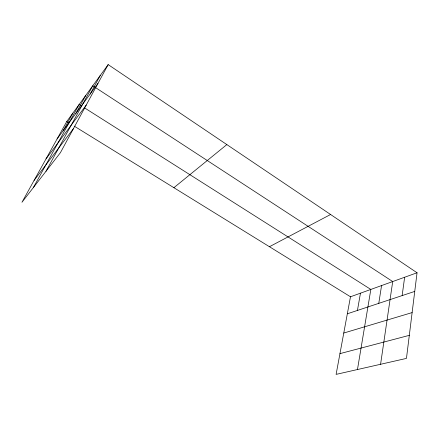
<?xml version="1.0" encoding="UTF-8"?>
<svg xmlns="http://www.w3.org/2000/svg" width="439" height="439" viewBox="0 0 439 439"><rect width="100%" height="100%" fill="white"/><g stroke="black" fill="none" stroke-linecap="round" stroke-linejoin="round"><path stroke-width="0.66" d="M417.05 272.773L406.459 358.4L336.104 374.39L350.487 296.775L417.05 272.773L108.17 64.61L66.75 121.515L21.95 202.297L60.412 152.679L108.17 64.61M402.151 295.595L404.637 277.245M380.58 364.282L392.707 281.547L92.75 85.792L45.963 171.314M378.775 303.354L381.562 285.569M357.467 369.539L370.829 289.438L84.365 107.764M357.434 310.439L360.474 293.17M90.132 94.061L100.268 75.464M75.837 113.481L85.797 95.345M33.359 187.579L79.157 104.466L81.473 105.931M63.035 130.871L72.819 113.18M57.059 138.987L97.957 83.437M46.013 158.913L86.231 105.064M34.088 180.413L73.483 128.567M173.893 187.694L226.848 144.59M269.442 246.713L330.578 214.495M347.337 313.792L414.745 291.414M343.764 333.042L412.122 312.59M339.951 353.636L409.307 335.347M66.75 121.515L69.049 122.936M74.224 126.136L350.487 296.775"/></g></svg>
